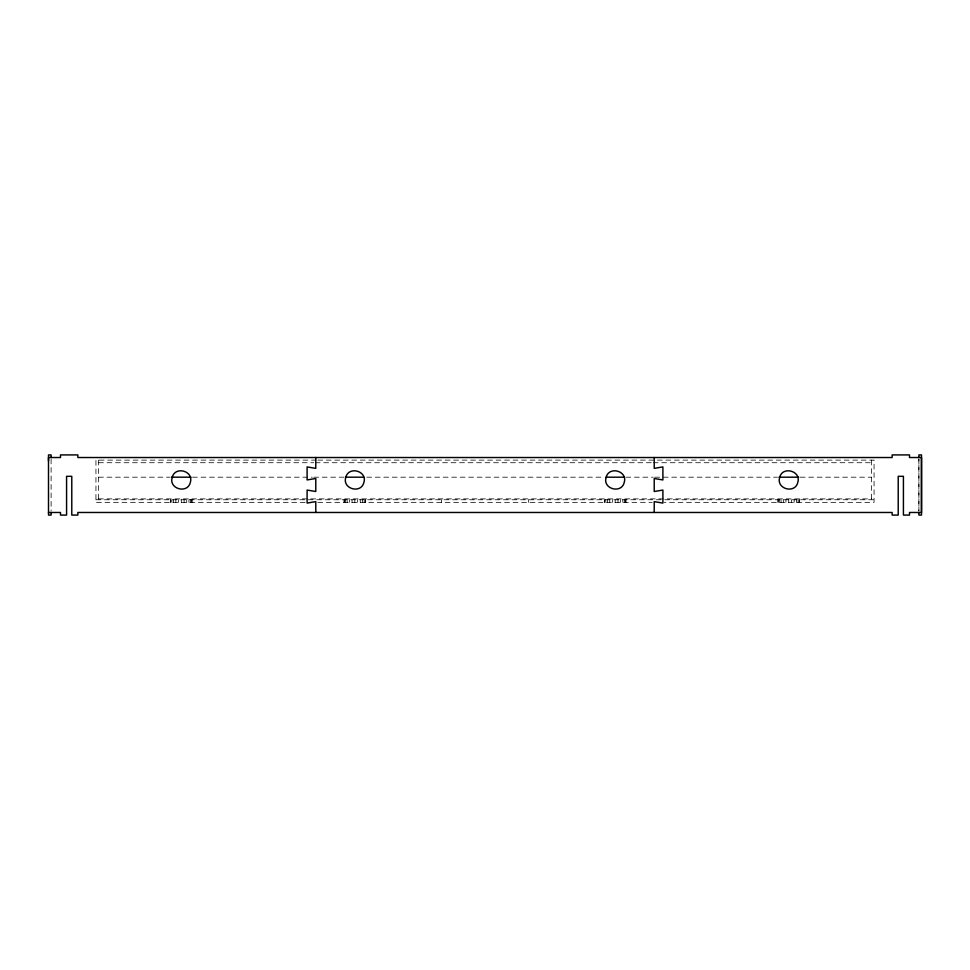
<?xml version="1.0" encoding="UTF-8"?>
<svg xmlns="http://www.w3.org/2000/svg" width="970" height="970" viewBox="0 0 970 970"><rect width="100%" height="100%" fill="white"/><g stroke="black" fill="none" stroke-linecap="round" stroke-linejoin="round"><path stroke-width="0.73" stroke-dasharray="4.85 3.64" d="M316.329 460.12L95.945 460.12L95.945 502.351L305.756 502.351M317.833 460.12L874.055 460.12L874.055 502.351L664.244 502.351M98.54 462.726L313.746 462.726M315.262 462.726L651.707 462.726M653.222 462.726L871.46 462.726M98.54 477.191L169.774 477.191M192.509 477.191L312.231 477.191M313.746 477.191L344.059 477.191M366.793 477.191L603.207 477.191M625.941 477.191L653.222 477.191M654.738 477.191L777.491 477.191M800.226 477.191L871.46 477.191M98.54 498.883L871.46 498.883M95.945 499.756L874.055 499.756M317.833 502.351L652.167 502.351M871.46 460.12L871.46 499.756M799.571 499.756L799.571 502.351M799.207 499.756L799.207 502.351M798.116 499.756L798.116 502.351M796.394 499.756L796.394 502.351M794.151 499.756L794.151 502.351M791.532 499.756L791.532 502.351M788.731 499.756L788.731 502.351M785.918 499.756L785.918 502.351M783.299 499.756L783.299 502.351M781.056 499.756L781.056 502.351M779.334 499.756L779.334 502.351M778.255 499.756L778.255 502.351M777.879 499.756L777.879 502.351M626.014 499.756L626.014 502.351M625.65 499.756L625.65 502.351M624.559 499.756L624.559 502.351M622.837 499.756L622.837 502.351M620.594 499.756L620.594 502.351M617.975 499.756L617.975 502.351M615.174 499.756L615.174 502.351M612.361 499.756L612.361 502.351M609.742 499.756L609.742 502.351M607.499 499.756L607.499 502.351M605.777 499.756L605.777 502.351M604.686 499.756L604.686 502.351M604.322 499.756L604.322 502.351M528.395 499.756L528.395 502.351M441.605 499.756L441.605 502.351M365.678 499.756L365.678 502.351M365.314 499.756L365.314 502.351M364.223 499.756L364.223 502.351M362.501 499.756L362.501 502.351M360.258 499.756L360.258 502.351M357.639 499.756L357.639 502.351M354.826 499.756L354.826 502.351M352.025 499.756L352.025 502.351M349.406 499.756L349.406 502.351M347.163 499.756L347.163 502.351M345.441 499.756L345.441 502.351M344.35 499.756L344.35 502.351M343.986 499.756L343.986 502.351M192.121 499.756L192.121 502.351M191.745 499.756L191.745 502.351M190.666 499.756L190.666 502.351M188.944 499.756L188.944 502.351M186.701 499.756L186.701 502.351M184.082 499.756L184.082 502.351M181.269 499.756L181.269 502.351M178.468 499.756L178.468 502.351M175.849 499.756L175.849 502.351M173.606 499.756L173.606 502.351M171.884 499.756L171.884 502.351M170.793 499.756L170.793 502.351M170.429 499.756L170.429 502.351M98.54 460.12L98.54 499.756M51.107 459.004L51.107 510.996M918.893 459.004L918.893 510.996L918.893 459.004"/><path stroke-width="1.45" d="M48.5 460.956L48.5 457.525L60.504 457.525L60.504 454.918L77.855 454.918L77.855 457.525L892.145 457.525L892.145 454.918L909.496 454.918L909.496 457.525L921.5 457.525L921.5 512.475L909.496 512.475L909.496 515.082L903.422 515.082L903.422 476.318L898.22 476.318L898.22 515.082L892.145 515.082L892.145 512.475L77.855 512.475L77.855 515.082L71.78 515.082L71.78 476.318L66.578 476.318L66.578 515.082L60.504 515.082L60.504 512.475L48.5 512.475M171.29 477.191L190.993 477.191M345.575 477.191L363.762 477.191M606.238 477.191L624.425 477.191M779.007 477.191L798.71 477.191M918.893 457.525L918.893 454.918L921.5 454.918L921.5 515.082L918.893 515.082L918.893 512.475M654.216 457.525L654.216 468.364L662.898 466.922L662.898 479.944L654.216 478.489L654.216 491.511L662.898 490.056L662.898 503.078L654.216 501.635L654.216 512.475M315.783 457.525L315.783 468.364L307.102 466.922L307.102 479.944L315.783 478.489L315.783 491.511L307.102 490.056L307.102 503.078L315.783 501.635L315.783 512.475M51.107 457.525L51.107 454.918L48.5 454.918L48.5 515.082L51.107 515.082L51.107 512.475M172.187 477.507C168.622 489.05 187.671 494.154 190.35 482.369C193.915 470.826 174.879 465.721 172.187 477.507M345.744 477.507C342.18 489.05 361.228 494.154 363.908 482.369C367.484 470.826 348.436 465.721 345.744 477.507M606.092 477.507C602.515 489.05 621.564 494.154 624.256 482.369C627.82 470.826 608.772 465.721 606.092 477.507M779.65 477.507C776.085 489.05 795.121 494.154 797.813 482.369C801.378 470.826 782.329 465.721 779.65 477.507"/></g></svg>
